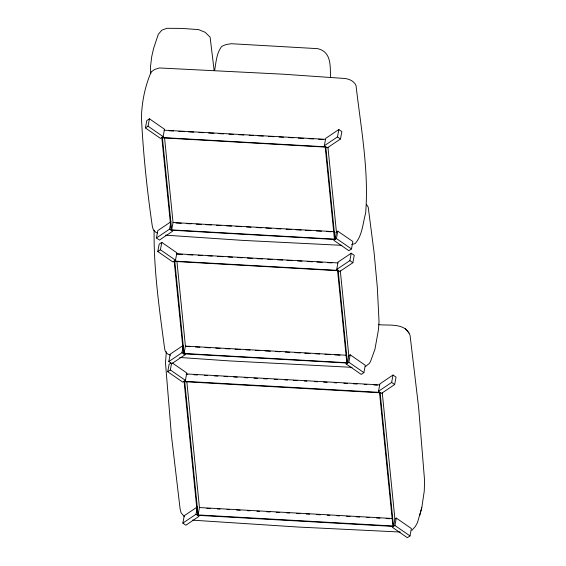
<?xml version="1.0" encoding="UTF-8"?>
<svg xmlns="http://www.w3.org/2000/svg" width="566" height="566" viewBox="0 0 566 566"><rect width="100%" height="100%" fill="white"/><g stroke="black" fill="none" stroke-linecap="round" stroke-linejoin="round"><path stroke-width="0.85" d="M154.136 230.178C153.57 269.565 159.35 308.88 164.522 347.871L165.187 351.026L167.182 353.672L170.331 355.186M330.487 77.464C330.204 66.073 331.591 51.831 317.597 48.648L231.225 43.716L225.898 44.594L221.716 46.384C216.495 53.119 216.092 62.302 214.627 70.403M166.312 351.719L165.491 362.905L171.42 435.459L180.122 509.011L181.085 512.838L184.459 516.737M145.412 127.951L146.799 120.565L149.431 118.796L164.508 129.239L163.121 136.632L160.489 138.401L145.412 127.951L148.044 126.183L149.431 118.796M170.656 223.379L169.581 229.131L172.595 231.218L159.449 240.069L156.435 237.975L157.815 230.588L170.96 221.738M157.794 251.545L159.173 244.151L161.805 242.382L176.882 252.832L175.495 260.219L172.871 261.994L157.794 251.545L160.419 249.776L161.805 242.382M334.732 237.494L334.428 239.135L171.654 229.902L173.033 222.509L164.522 137.481M185.28 353.163L184.969 354.804L171.823 363.655L168.81 361.568L170.196 354.175L183.334 345.324M172.439 363.054L186.801 373.001L185.415 380.394L182.79 382.163L167.713 371.713L169.093 364.32L171.066 362.997M167.713 371.713L170.345 369.945L171.569 363.372M168.81 361.568L181.955 352.717L183.03 346.965M347.114 361.08L346.802 362.721L184.028 353.488L185.415 346.102L176.896 261.067M197.223 507.695L195.992 514.268L199.006 516.355L185.867 525.206L182.846 523.111L184.233 515.725L197.378 506.874M382.269 392.889L394.898 519.036L393.519 526.43L197.499 515.308L197.81 513.666M198.058 514.933L184.714 381.717L379.538 392.769L392.882 525.984L198.058 514.933L199.437 507.546L186.801 381.335M324.325 145.752L325.712 138.366L338.857 129.515L341.871 131.602L340.484 138.995L327.346 147.846L324.325 145.752L337.47 136.908L338.857 129.515M335.051 239.475L325.775 146.82L161.805 137.517L171.088 230.171L335.051 239.475L336.437 232.081L327.947 147.294M336.43 238.555L337.81 231.169L352.88 241.54L351.493 248.934L348.868 250.688L333.798 240.309L336.43 238.555L351.493 248.934M336.713 269.416L338.093 262.023L351.245 253.25L354.259 255.33L352.88 262.716L339.727 271.489L336.713 269.416L349.866 260.643L351.245 253.25M348.217 356.141L350.191 354.811L365.268 365.261L363.888 372.654L361.257 374.423L346.18 363.973L346.491 362.332M347.432 363.061L338.15 270.406L174.186 261.103L183.462 353.764L347.432 363.061L348.812 355.674L340.322 270.881M346.18 363.973L348.812 362.205L350.191 354.811M378.498 391.283L379.878 383.897L393.023 375.046L396.037 377.133L394.658 384.526L381.512 393.377L378.498 391.283L391.637 382.439L393.023 375.046M394.927 525.481L396.306 518.088L411.383 528.538L410.003 535.931L407.371 537.7L392.295 527.25L394.927 525.481L410.003 535.931M411.878 530.377L415.366 526.422L417.475 522.602L421.797 507.645L424.267 491.047L424.571 480.477L418.599 407.251L410.067 335.348C405.362 322.514 389.125 325.846 378.399 324.629M419.696 515.513L421.797 507.645M365.495 366.542L369.336 363.429L370.461 361.61L374.947 349.236L378.477 329.589L379.022 321.233L377.303 287.082L374.105 252.655L368.211 207.149L366.527 204.51M156.435 237.975L169.581 229.131M182.846 523.111L195.992 514.268M394.99 518.972L396.306 518.088M335.836 232.485L337.81 231.169M351.656 244.59L355.236 243.514C362.466 235.159 362.82 223.287 365.643 213.085C369.06 170.55 360.882 127.895 356.056 85.735C354.196 80.839 348.458 78.568 343.527 78.391L283.46 74.217L159.329 67.955L154.56 69.491L151.172 71.995C145.023 86.28 141.91 101.717 141.429 117.233C143.198 153.733 147.04 190.105 152.318 226.259L153.273 229.683L155.926 232.385L157.433 232.951M352.073 367.341L228.961 360.882L179.698 357.464M400.261 532.026L298.339 527.052L192.299 520.147M341.906 245.34L242.68 240.38L165.505 235.159M164.069 130.18L325.393 139.328M169.1 130.767L173.493 131.015M178.771 131.312L184.056 131.616M188.45 131.864L193.735 132.161M199.013 132.458L203.413 132.713M208.691 133.01L213.969 133.307M218.37 133.562L223.648 133.859M228.926 134.156L233.326 134.411M238.604 134.708L243.882 135.005M249.16 135.309L253.561 135.557M257.962 135.805L263.24 136.102M268.517 136.406L273.803 136.703M279.08 137L283.481 137.255M288.759 137.552L293.16 137.8M298.438 138.104L303.716 138.401M308.994 138.698L313.394 138.946M318.672 139.25L323.073 139.498M173.033 222.509L334.053 231.643M175.998 222.983L181.283 223.28M186.575 223.584L190.983 223.832M196.268 224.136L201.56 224.433M205.967 224.681L211.26 224.985M216.545 225.282L220.952 225.53M226.244 225.834L231.529 226.131M235.937 226.386L241.229 226.683M246.521 226.98L250.929 227.235M256.214 227.532L261.506 227.836M265.914 228.084L271.199 228.381M276.491 228.685L280.899 228.933M286.191 229.23L291.476 229.534M295.884 229.782L301.176 230.086M305.583 230.334L310.868 230.631M316.161 230.935L321.453 231.232M326.738 231.529L331.145 231.784M176.451 253.766L337.768 262.914M177.073 254.106L182.351 254.403M187.629 254.7L192.914 255.004M198.192 255.301L202.593 255.549M207.871 255.853L212.271 256.101M217.549 256.398L222.827 256.695M228.105 256.999L232.506 257.247M237.784 257.544L242.184 257.799M247.462 258.096L252.74 258.393M257.141 258.648L262.419 258.945M267.697 259.242L272.097 259.49M277.375 259.794L282.66 260.091M287.054 260.339L292.332 260.643M297.617 260.94L302.011 261.188M307.296 261.492L312.574 261.789M316.974 262.037L322.252 262.341M327.53 262.638L331.931 262.886M185.415 346.102L346.427 355.236M185.726 346.42L190.134 346.668M195.426 346.972L199.833 347.22M205.118 347.524L210.41 347.821M215.703 348.118L220.11 348.373M225.395 348.67L229.803 348.918M235.095 349.222L240.38 349.519M245.672 349.823L250.08 350.071M255.372 350.368L259.78 350.623M265.065 350.92L270.357 351.224M275.642 351.521L280.05 351.769M285.342 352.073L289.75 352.321M295.042 352.618L300.327 352.922M304.734 353.17L310.026 353.474M315.312 353.771L319.719 354.019M325.011 354.323L330.303 354.62M334.711 354.868L339.996 355.172M186.341 373.935L379.722 384.901M186.101 374.324L187.862 374.423M194.032 374.777L197.562 374.975M204.609 375.378L207.255 375.527M214.309 375.93L217.832 376.128M224.009 376.475L227.532 376.68M233.701 377.027L237.232 377.225M244.279 377.628L247.809 377.826M253.978 378.18L257.502 378.378M263.678 378.725L267.202 378.93M274.255 379.326L277.779 379.524M284.832 379.928L287.478 380.076M293.648 380.43L297.178 380.628M304.225 381.024L306.871 381.18M314.809 381.625L317.448 381.774M323.625 382.128L327.148 382.326M334.202 382.729L336.848 382.878M343.895 383.274L347.425 383.479M353.594 383.826L357.118 384.024M364.171 384.427L366.818 384.576M373.871 384.979L377.395 385.177M199.437 507.546L392.5 518.498M206.795 508.367L210.311 508.565M217.344 508.968L219.983 509.117M227.008 509.513L229.647 509.662M236.68 510.065L240.196 510.263M247.229 510.659L249.868 510.808M256.9 511.211L259.532 511.36M266.565 511.756L270.081 511.961M276.236 512.308L279.753 512.506M286.785 512.902L289.424 513.058M296.45 513.454L299.966 513.652M306.121 513.999L309.637 514.204M316.67 514.6L320.186 514.798M327.219 515.202L329.858 515.35M336.89 515.746L339.522 515.895M346.555 516.298L350.071 516.496M356.226 516.843L359.743 517.041M366.775 517.444L369.407 517.593M376.44 517.989L379.956 518.187M386.111 518.541L389.627 518.739M349.866 260.643L352.88 262.716M337.47 136.908L340.484 138.995M148.044 126.183L163.121 136.632M391.637 382.439L394.658 384.526M348.812 362.205L363.888 372.654M160.419 249.776L175.495 260.219M181.955 352.717L184.969 354.804M170.345 369.945L185.415 380.394M405.313 328.605L409.034 333.148M214.146 70.396L210.106 37.172L205.111 32.269L198.616 29.616L181.983 28.406L166.857 28.3L161.855 30.168L158.31 34.285L153.584 48.485L151.73 56.593L150.407 67.396L150.818 73.538M393.519 526.43L380.097 392.394L184.077 381.279L197.499 515.308M334.428 239.135L325.209 147.089L162.435 137.856L171.654 229.902M346.802 362.721L337.584 270.675L174.809 261.442L184.028 353.488"/></g></svg>
